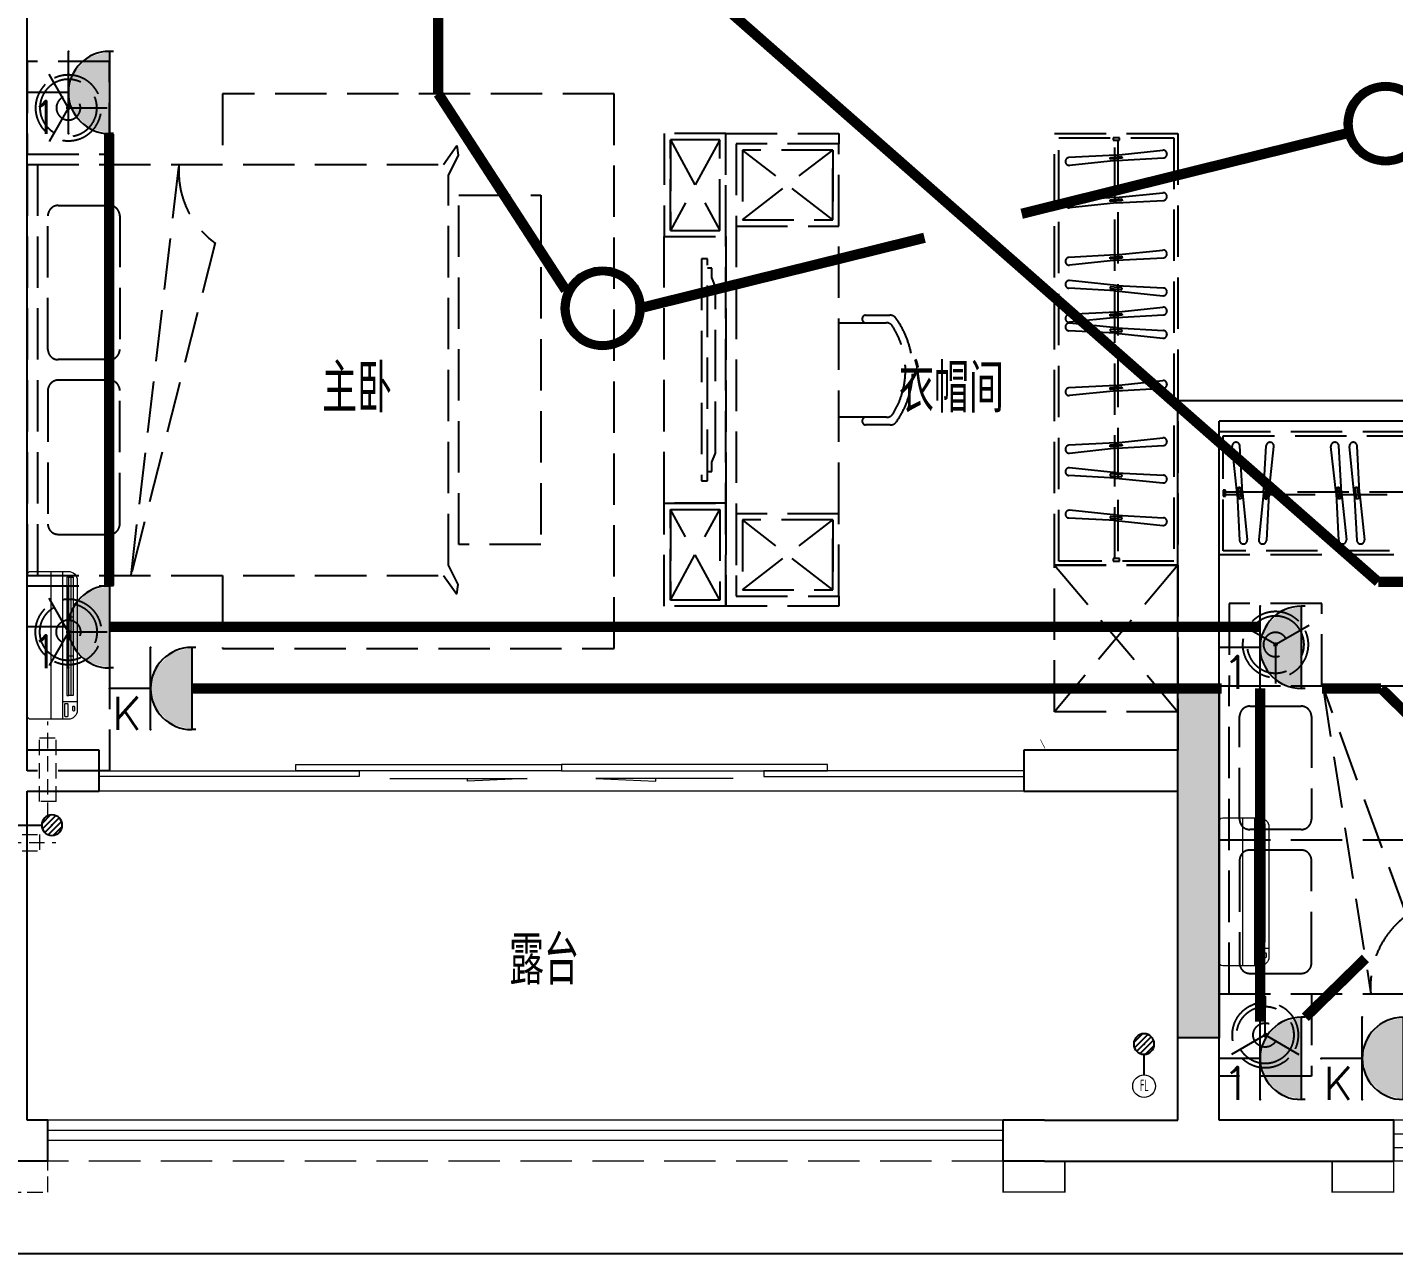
# Model space of a CAD drawing. Extents: x 3753737 to 4713801, y -857380 to 24339.
# Drawn here: x 4212713 to 4219363, y -797786 to -791819 of the extents above; entities that cross this region are included whole.
import ezdxf
from ezdxf.enums import TextEntityAlignment as Align

# ---------------------------------------------------------------- set-up
doc = ezdxf.new("R2010")
doc.units = 0
doc.header["$LTSCALE"] = 1000
doc.header["$MEASUREMENT"] = 0
for name, pattern in [('A户型$0$DASH', [0.35, 0.25, -0.1]), ('DASH', [0.35, 0.25, -0.1]), ('HIDDEN', [0.375, 0.25, -0.125])]:
    doc.linetypes.add(name, pattern=pattern)
doc.layers.get('0').update_dxf_attribs({"linetype": 'CONTINUOUS'})
for name, color, linetype in [('!!电气', 1, 'CONTINUOUS'), ('5fur', 175, 'CONTINUOUS'), ('COLU', 7, 'CONTINUOUS'), ('EQUIP-插座', 3, 'CONTINUOUS'), ('EQUIP-照明', 3, 'CONTINUOUS'), ('LVTRY', 252, 'CONTINUOUS'), ('S-砼墙填充', 251, 'CONTINUOUS'), ('VPIPE-凝结', 150, 'CONTINUOUS'), ('WALL', 252, 'CONTINUOUS'), ('WIRE-照明', 2, 'CONTINUOUS'), ('看线', 185, 'CONTINUOUS')]:
    doc.layers.add(name, color=color, linetype=linetype)
for name, color, linetype, lineweight in [('PUB_TEXT', 7, 'CONTINUOUS', 20), ('VPIPE-废水', 31, 'TG_F', 18), ('WINDOW', 146, 'CONTINUOUS', 20), ('平面-栏杆', 56, 'CONTINUOUS', 15), ('平面-看线', 252, 'CONTINUOUS', 15), ('平面-空调室内机', 176, 'CONTINUOUS', 9), ('平面-空调预留孔', 252, 'CONTINUOUS', 15)]:
    doc.layers.add(name, color=color, linetype=linetype, lineweight=lineweight)
doc.styles.add('_TEL_DIM', font='SIMPLEX', dxfattribs={"width": 0.8, "height": 3.5, "bigfont": 'HZTXT'})
doc.styles.get("Standard").update_dxf_attribs({"font": 'gbenor.shx', "bigfont": 'gbcbig.shx'})
doc.styles.add('TG_LINETYPE', font='SIMPLEX', dxfattribs={"width": 0.8, "height": 3, "bigfont": 'HZTXT'})
doc.linetypes.add('TG_F', pattern='A,2,-0.3,["F",TG_LINETYPE,S=0.1,R=0,X=-0.23,Y=-0.15],0', length=2.3)

# ---------------------------------------------------------------- blocks, each defined once
blk = doc.blocks.new('$lvtry$00000171')
for p, q in [((-74.24621202462731, 10.60660171788186), (-10.60660171788186, 74.24621202462731)), ((-69.81875867368217, -27.39235180270043), (27.39235180242758, 69.81875867368217)), ((-53.03300858900184, -53.03300858886359), (53.03300858900184, 53.03300858886359)), ((-27.39235180242758, -69.81875867368217), (69.81875867368217, 27.39235180270043)), ((10.60660171788186, -74.24621202462731), (74.24621202462731, -10.60660171788186))]:
    blk.add_line(p, q)
blk.add_circle((0, 0), 75)
blk.add_point((0, 0))
blk = doc.blocks.new('A$C001338C2')
at = {"color": 8}
for p, q in [((844.9999883423079, 303.6000072514144), (54.99998834231155, 303.6000543390692)), ((109.0525457565491, 214.7673082745569), (109.0525510513944, 303.6000511174025)), ((-1.49359439092e-05, 248.6000576173246), (-2.84423585981e-05, 22.0000576172315)), ((899.9999715576414, 22.00000397306576), (899.9999850640525, 248.6000039731589)), ((21.99997024633922, 5.63059293199e-05), (877.9999702463392, 5.2843679441e-06))]:
    blk.add_line(p, q, dxfattribs=at)
at = {"color": 8, "lineweight": 5}
for p, q in [((864.5756734352908, 278.6904651548975), (144.4768629888749, 278.6905080761171)), ((144.4768629888749, 278.6905080761171), (144.4768622188567, 265.7722729386405)), ((387.0097734353949, 278.6904936200444), (144.4768629888749, 278.6905080761171)), ((144.4768629888749, 278.6905080761171), (144.4768614488676, 252.8539829386973)), ((144.4768622188567, 265.7722729386405), (864.5756726653053, 265.772230017421)), ((144.4768606789075, 239.9356929386377), (144.4768614488676, 252.8539829386973)), ((144.4768614488676, 252.8539829386973), (864.5756718953162, 252.8539400174777)), ((387.0097711254275, 239.935678482565), (387.0097734353949, 278.6904936200444)), ((864.5756734352908, 278.6904651548975), (622.0427234354138, 278.6904796109884)), ((622.0427234354138, 278.6904796109884), (622.04272112545, 239.935664473509)), ((864.5756718953162, 252.8539400174777), (864.5756734352908, 278.6904651548975)), ((864.5756726653053, 265.772230017421), (864.5756711253525, 239.9356500174181)), ((899.9999830474662, 214.7672611304297), (-1.69525337697e-05, 214.7673147745954)), ((864.5756711253525, 239.9356500174181), (144.4768606789075, 239.9356929386377)), ((622.04272112545, 239.935664473509), (387.0097711254275, 239.935678482565)), ((899.9999787804518, 143.1781611304468), (-2.12195482163e-05, 143.1782147746126))]:
    blk.add_line(p, q, dxfattribs=at)
at = {"color": 8}
for points in [[(73.08482630450817, 275.0144977724194), (56.77886350143308, 275.0144987443309, -0.414213562373095), (51.27886382925863, 280.5144990721565), (51.27886400034913, 283.3844664433818, -0.414213562373095), (56.77886432817468, 288.8844661155563), (73.08482713124977, 288.8844651436448, -0.4142135623732024), (78.58482680342422, 283.3844648158192), (78.58482663233372, 280.5144974445939, -0.414213562373095)], [(89.24090579471158, 226.3562818807586), (22.19125331861505, 226.3562858772129, -0.414213562372504), (16.6912536464406, 231.8562862050385), (16.69125431894281, 243.1390318179401, -0.414213562373095), (22.19125464676836, 248.6390314901146), (89.24090712286488, 248.6390274936603, -0.414213562373095), (94.74090679503934, 243.1390271658347), (94.74090612253713, 231.8562815529331, -0.414213562373095)]]:
    blk.add_lwpolyline(points, format="xyb", close=True, dxfattribs=at)
for centre, radius, start, end in [((54.99998506405609, 248.6000543390692), 55.0000000000001, 89.99999658490542, 179.9999965849054), ((844.9999850640525, 248.6000072514144), 55.0000000000001, 359.9999965849054, 89.99999658490542), ((21.9999715576414, 22.00005630592932), 22.00000000000004, 179.9999965849054, 269.9999965849054), ((877.9999715576414, 22.00000528436794), 22.00000000000004, 269.9999965849054, 359.9999965849054)]:
    blk.add_arc(centre, radius, start, end, dxfattribs=at)
blk = doc.blocks.new('dongkong')
at = {"layer": '平面-空调预留孔', "color": 8, "linetype": 'HIDDEN', "ltscale": 0.3}
for p, q in [((-603796.0415180789, 210899.900060961), (-603796.0415180789, 210431.4859232727)), ((-603836.0415180789, 210820.9630630909), (-603836.0415180789, 210510.8096162414)), ((-603836.0415180789, 210820.9630630909), (-603756.0415180789, 210820.9630630909)), ((-603756.0415180789, 210820.9630630909), (-603756.0415180789, 210510.8096162414))]:
    blk.add_line(p, q, dxfattribs=at)
blk.add_lwpolyline([(-603756.0415180789, 210510.8096162414), (-603836.0415180789, 210510.8096162414)], dxfattribs=at)
blk = doc.blocks.new('dfgdfgsf')
at = {"layer": '5fur', "color": 252, "linetype": 'A户型$0$DASH'}
for p, q in [((2079791.574986166, -1251962.197855677), (2079391.574986166, -1251962.197855677)), ((2079391.574986166, -1251962.197855677), (2079391.574986166, -1252412.198233496)), ((2079791.574986166, -1252412.198233496), (2079791.574986166, -1251962.197855677)), ((2079596.914297045, -1252196.446191215), (2079497.06584026, -1252023.503591006)), ((2079522.163945114, -1252066.974783786), (2079497.06584026, -1252023.503591005)), ((2079596.914297045, -1252177.950275777), (2079497.06584026, -1252350.892875987)), ((2079580.896364409, -1252187.198233496), (2079780.59327798, -1252187.198233496)), ((2079730.397068272, -1252187.198233496), (2079780.59327798, -1252187.198233496)), ((2079522.163945113, -1252307.421683206), (2079497.06584026, -1252350.892875986)), ((2082791.57267557, -1252312.190617714), (2083341.57267557, -1252312.190617714)), ((2082791.57267557, -1254612.205849276), (2082791.57267557, -1252312.190617714)), ((2083341.57267557, -1252312.190617714), (2083341.57267557, -1252362.190617714)), ((2081416.409893243, -1252462.198233495), (2081481.916831707, -1252370.539244226)), ((2081416.409893243, -1252462.198233495), (2081481.916831707, -1252370.539244226)), ((2081481.916831707, -1252370.539244226), (2081489.156058949, -1252417.568189937)), ((2081481.916831707, -1252370.539244226), (2081489.156058949, -1252417.568189937)), ((2083341.57267557, -1252362.190617714), (2082841.57267557, -1252362.190617714)), ((2082841.57267557, -1252362.190617714), (2082841.57267557, -1254562.205849276)), ((2084706.563396991, -1252332.190617714), (2084676.563396991, -1252332.190617714)), ((2084676.563396991, -1252332.190617714), (2084676.563396991, -1252344.190617714)), ((2084676.563396991, -1252344.190617714), (2084706.563396991, -1252344.190617714)), ((2084690.023889797, -1252416.895051592), (2084918.057481751, -1252393.081093844)), ((2084699.063396991, -1252344.190617714), (2084699.06339699, -1254380.205847252)), ((2084706.563396991, -1252344.190617714), (2084706.563396991, -1252332.190617714)), ((2079391.574986166, -1252412.198233496), (2079791.574986166, -1252412.198233496)), ((2081489.156058949, -1252417.568189937), (2081441.574986167, -1252512.677710922)), ((2081489.156058949, -1252417.568189937), (2081441.574986167, -1252512.677710922)), ((2084690.023889797, -1252416.895051592), (2084461.077751995, -1252429.146158847)), ((2084692.077145038, -1252442.911808392), (2084464.043553083, -1252466.725766141)), ((2084692.077145038, -1252442.911808392), (2084921.023282839, -1252430.660701137)), ((2079391.574986167, -1252462.198233495), (2081416.409893243, -1252462.198233495)), ((2079391.574986167, -1252462.198233494), (2079391.574986167, -1254462.198233495)), ((2079391.574986167, -1252462.198233495), (2081416.409893243, -1252462.198233495)), ((2079441.574986167, -1252462.198233494), (2079441.574986167, -1254462.198233495)), ((2079896.268506756, -1254462.198233495), (2080130.248399078, -1252462.198233495)), ((2081441.574986167, -1254411.718756068), (2081441.574986167, -1252512.677710922)), ((2081441.574986167, -1254411.718756068), (2081441.574986167, -1252512.677710922)), ((2084690.023889797, -1252623.725833804), (2084461.077751995, -1252635.97694106)), ((2084692.077145038, -1252649.742590605), (2084464.043553083, -1252673.556548353)), ((2084690.023889797, -1252623.725833804), (2084918.057481751, -1252599.911876056)), ((2084692.077145038, -1252649.742590605), (2084921.023282839, -1252637.491483349)), ((2083341.57267557, -1254162.205849277), (2083341.57267557, -1252762.190617714)), ((2080305.009175737, -1252844.22595617), (2079896.268506756, -1254462.198233495)), ((2084690.023889797, -1252902.511005263), (2084461.077751995, -1252914.762112519)), ((2084690.023889797, -1252902.511005263), (2084918.057481751, -1252878.697047515)), ((2084692.077145038, -1252928.527762064), (2084921.023282839, -1252916.276654808)), ((2084691.970106725, -1252928.527452378), (2084463.93651477, -1252952.341410126)), ((2084692.077145038, -1253051.219755511), (2084464.043553083, -1253027.405797763)), ((2084692.077145038, -1253051.219755511), (2084921.023282839, -1253063.470862767)), ((2084690.023889797, -1253077.236512312), (2084461.077751995, -1253064.985405056)), ((2084690.023889797, -1253077.236512312), (2084918.057481751, -1253101.05047006)), ((2084690.023889797, -1253180.597609378), (2084461.077751995, -1253192.848716634)), ((2084690.023889797, -1253180.597609378), (2084918.057481751, -1253156.78365163)), ((2083341.57267557, -1253232.668798745), (2083571.757388253, -1253232.668798745)), ((2083455.133996689, -1253212.428798745), (2083455.133996689, -1253216.108798745)), ((2083471.693996689, -1253195.868798745), (2083589.765732341, -1253195.868798745)), ((2084692.077145038, -1253206.614366179), (2084464.043553083, -1253230.428323927)), ((2084692.077145038, -1253258.050537724), (2084464.043553083, -1253234.236579976)), ((2084692.077145038, -1253206.614366179), (2084921.023282839, -1253194.363258923)), ((2084692.077145038, -1253258.050537724), (2084921.023282839, -1253270.301644979)), ((2084690.023889797, -1253284.067294524), (2084461.077751995, -1253271.816187269)), ((2084690.023889797, -1253284.067294524), (2084918.057481751, -1253307.881252272)), ((2084690.023889797, -1253537.44362119), (2084917.583450399, -1253513.679167388)), ((2084690.023889797, -1253537.44362119), (2084461.077751995, -1253549.694728446)), ((2084692.077145038, -1253563.460377991), (2084464.043553083, -1253587.274335739)), ((2084692.077145038, -1253563.460377991), (2084921.023282839, -1253551.209270735)), ((2083573.720473101, -1253692.668798745), (2083341.57267557, -1253692.668798745)), ((2083455.133996689, -1253709.228798745), (2083455.133996689, -1253712.908798745)), ((2083591.613763072, -1253729.978880583), (2083471.693996689, -1253729.978880583)), ((2084690.023889797, -1253816.228792649), (2084461.077751995, -1253828.479899905)), ((2084691.970428869, -1253842.251259925), (2084464.043553083, -1253868.059507198)), ((2084690.023889797, -1253816.228792649), (2084918.057481751, -1253792.414834901)), ((2084692.077145038, -1253842.24554945), (2084921.023282839, -1253829.994442194)), ((2085279.320059724, -1254062.702910487), (2085255.506101976, -1253834.669318532)), ((2085305.336816525, -1254060.649655245), (2085293.085709269, -1253831.703517444)), ((2085408.697913592, -1254060.649655245), (2085420.949020847, -1253831.703517444)), ((2085434.714670392, -1254062.702910487), (2085458.52862814, -1253834.669318532)), ((2085761.529177789, -1254062.596194317), (2085735.720930516, -1253834.669318532)), ((2085787.551645065, -1254060.649655245), (2085775.300537809, -1253831.703517444)), ((2085850.034887904, -1254062.702910487), (2085826.220930156, -1253834.669318532)), ((2085876.051644705, -1254060.649655245), (2085863.800537449, -1253831.703517444)), ((2084690.023889797, -1253988.251741911), (2084461.077751995, -1253976.000634655)), ((2084692.077145038, -1253962.23498511), (2084464.043553083, -1253938.421027362)), ((2084690.023889797, -1253988.251741911), (2084918.057481751, -1254012.065699659)), ((2084692.077145038, -1253962.23498511), (2084921.023282839, -1253974.486092366)), ((2085223.574590463, -1254047.189162439), (2085211.574590463, -1254047.189162439)), ((2085211.574590463, -1254047.189162439), (2085211.574590463, -1254077.189162439)), ((2085223.574590463, -1254077.189162439), (2085223.574590463, -1254047.189162439)), ((2085211.574590463, -1254077.189162439), (2085223.574590463, -1254077.189162439)), ((2087059.574593433, -1254069.689162439), (2085223.574590463, -1254069.689162439)), ((2085279.320059724, -1254062.702910487), (2085291.57116698, -1254291.649048288)), ((2085305.336327052, -1254060.640508084), (2085329.144762263, -1254288.683721677)), ((2085408.697913592, -1254060.649655245), (2085384.883955844, -1254288.6832472)), ((2085434.714670392, -1254062.702910487), (2085422.463563137, -1254291.649048288)), ((2085761.534888264, -1254062.702910487), (2085773.78599552, -1254291.649048288)), ((2085787.551645065, -1254060.649655245), (2085811.365602813, -1254288.6832472)), ((2085850.034887904, -1254062.702910487), (2085862.28599516, -1254291.649048288)), ((2085876.051644705, -1254060.649655245), (2085899.865602453, -1254288.6832472)), ((2084690.023889797, -1254195.082524123), (2084461.077751995, -1254182.831416868)), ((2084692.077145038, -1254169.065767323), (2084464.043553083, -1254145.251809575)), ((2084692.077145038, -1254169.065767323), (2084921.023282839, -1254181.316874578)), ((2084690.023889797, -1254195.082524123), (2084918.057481751, -1254218.896481871)), ((2084706.56339699, -1254380.205847252), (2084676.56339699, -1254380.205847252)), ((2084676.56339699, -1254380.205847252), (2084676.56339699, -1254392.205847252)), ((2084706.56339699, -1254392.205847252), (2084706.56339699, -1254380.205847252)), ((2081489.156058949, -1254506.828277053), (2081441.574986167, -1254411.718756068)), ((2081489.156058949, -1254506.828277053), (2081441.574986167, -1254411.718756068)), ((2084391.563396981, -1254412.205847252), (2084991.564100249, -1255125.051658737)), ((2084391.565238085, -1255125.051658737), (2084391.563396981, -1254412.205847252)), ((2084991.563396992, -1254412.205847252), (2084391.565238085, -1255125.051658737)), ((2084391.565238083, -1254412.205847252), (2084991.564100248, -1254412.205847252)), ((2084676.56339699, -1254392.205847252), (2084706.56339699, -1254392.205847252)), ((2084991.563396992, -1254412.205847252), (2084991.564100249, -1255125.051658737)), ((2079391.574986167, -1254462.198233495), (2081416.409893243, -1254462.198233495)), ((2079391.574986166, -1254512.198233494), (2079791.574986166, -1254512.198233494)), ((2079391.574986166, -1255412.198989133), (2079391.574986166, -1254512.198233494)), ((2079791.574986166, -1254512.198233494), (2079791.574986166, -1255412.198989133)), ((2081416.409893243, -1254462.198233495), (2081481.916831707, -1254553.857222764)), ((2081416.409893243, -1254462.198233495), (2081481.916831707, -1254553.857222764)), ((2081481.916831707, -1254553.857222764), (2081489.156058949, -1254506.828277053)), ((2081481.916831707, -1254553.857222764), (2081489.156058949, -1254506.828277053)), ((2079596.914297045, -1254746.446191213), (2079497.06584026, -1254573.503591003)), ((2079522.163945113, -1254616.974783784), (2079497.06584026, -1254573.503591004)), ((2082841.57267557, -1254562.205849276), (2083341.57267557, -1254562.205849276)), ((2083341.57267557, -1254562.205849276), (2083341.57267557, -1254612.205849276)), ((2083341.57267557, -1254612.205849276), (2082791.57267557, -1254612.205849276)), ((2085241.466386358, -1254598.492976889), (2085241.466386358, -1254998.492976889)), ((2085691.466386358, -1254598.492976889), (2085241.466386358, -1254598.492976889)), ((2085691.466386358, -1254998.492976889), (2085691.466386358, -1254598.492976889)), ((2085475.714344077, -1254803.832287767), (2085302.771743867, -1254703.983830982)), ((2085457.218428639, -1254803.832287767), (2085630.161028848, -1254703.983830982)), ((2079596.914297045, -1254727.950275775), (2079497.06584026, -1254900.892875984)), ((2079580.896364409, -1254737.198233494), (2079780.59327798, -1254737.198233494)), ((2079730.397068272, -1254737.198233494), (2079780.59327798, -1254737.198233494)), ((2085466.466386358, -1254787.814355132), (2085466.466386358, -1254987.511268702)), ((2079522.163945114, -1254857.421683204), (2079497.06584026, -1254900.892875985)), ((2085191.564099533, -1254998.492976889), (2087216.39900661, -1254998.492976889)), ((2085191.564099533, -1256498.49297689), (2085191.564099533, -1254998.492976889)), ((2085241.466386358, -1254998.492976889), (2085691.466386358, -1254998.492976889)), ((2085241.564099533, -1256498.49297689), (2085241.564099533, -1254998.492976889)), ((2086104.998289104, -1256116.465254213), (2085696.257620123, -1254998.492976889)), ((2085696.257620123, -1254998.492976889), (2085930.237512444, -1256498.492976889)), ((2084991.564100249, -1255125.051658737), (2084391.565238085, -1255125.051658737)), ((2079791.574986166, -1255412.198989133), (2079391.574986166, -1255412.198989133)), ((2085191.564099533, -1255748.49297689), (2088191.564294286, -1255748.49297689)), ((2085191.564099533, -1256898.49297689), (2085191.564099533, -1256498.49297689)), ((2085191.564099533, -1256498.49297689), (2085641.564099533, -1256498.49297689)), ((2085191.564099533, -1256498.492976889), (2087216.39900661, -1256498.492976888)), ((2085191.564099533, -1256498.492976889), (2087216.39900661, -1256498.492976888)), ((2085416.564099533, -1256709.171598647), (2085416.564099533, -1256509.474685076)), ((2085641.564099533, -1256498.49297689), (2085641.564099533, -1256898.49297689)), ((2085425.812057252, -1256693.153666011), (2085252.869457043, -1256793.002122797)), ((2085407.316141815, -1256693.153666011), (2085580.258742023, -1256793.002122796)), ((2085641.564099533, -1256898.49297689), (2085191.564099533, -1256898.49297689))]:
    blk.add_line(p, q, dxfattribs=at)
at = {"layer": '5fur', "color": 252, "linetype": 'A户型$0$DASH', "extrusion": (-0.677281067979516, 0.735724374311825, 0)}
for p, q in [((2082673.296959631, -1252922.198110866), (2082673.296570906, -1254002.198110866)), ((2082701.879161752, -1252922.19817148), (2082673.296959631, -1252922.198110866)), ((2082701.87877346, -1254002.198171266), (2082701.879161752, -1252922.19817148)), ((2082723.472862098, -1252967.4470765), (2082701.879096383, -1252967.447039566)), ((2082723.472797589, -1253012.69594571), (2082723.472862098, -1252967.4470765)), ((2082741.572280606, -1253057.944839785), (2082723.472797589, -1253012.69594571)), ((2082741.572280641, -1253866.451627205), (2082741.572280606, -1253057.944839785)), ((2082723.472603684, -1253956.949339139), (2082723.472668614, -1253911.700470575)), ((2082723.472668614, -1253911.700470575), (2082741.572280641, -1253866.451627205)), ((2082701.878837969, -1253956.949301839), (2082723.472603684, -1253956.949339139)), ((2082673.296570906, -1254002.198110866), (2082701.87877346, -1254002.198171266))]:
    blk.add_line(p, q, dxfattribs=at)
at = {"layer": '5fur', "color": 252, "linetype": 'A户型$0$DASH'}
for points in [[(2080342.086450996, -1254462.198233495), (2080342.086450996, -1254818.074825129), (2082247.586450996, -1254818.074825129), (2082247.586450996, -1252118.074825129), (2080342.086450996, -1252118.074825129), (2080342.086450996, -1252462.198233495)], [(2082761.57267557, -1252342.190617714), (2082521.57267557, -1252783.230337468), (2082521.57267557, -1252342.190617714), (2082761.57267557, -1252783.230337468)], [(2082871.57267557, -1252732.190617714), (2083311.57267557, -1252392.190617714), (2083311.57267557, -1252732.190617714), (2082871.57267557, -1252392.190617714)], [(2084684.063397006, -1254380.205847252), (2084684.063397006, -1252344.190617714)], [(2085223.574590463, -1254054.689162455), (2087059.574593433, -1254054.689162455)], [(2082761.57267557, -1254582.205849276), (2082521.57267557, -1254141.166129522), (2082521.57267557, -1254582.205849276), (2082761.57267557, -1254141.166129522)], [(2082871.57267557, -1254532.205849276), (2083311.57267557, -1254192.205849277), (2083311.57267557, -1254532.205849276), (2082871.57267557, -1254192.205849276)]]:
    blk.add_lwpolyline(points, dxfattribs=at)
for points in [[(2082791.57267557, -1252312.190617714), (2082491.57267557, -1252312.190617714), (2082491.57267557, -1252813.230337468), (2082791.57267557, -1252813.230337468)], [(2084991.563396999, -1254412.205847252), (2084391.563396981, -1254412.205847252), (2084391.563396981, -1252312.190617714), (2084991.563396999, -1252312.190617714)], [(2082761.57267557, -1252342.190617714), (2082521.57267557, -1252342.190617714), (2082521.57267557, -1252783.230337468), (2082761.57267557, -1252783.230337468)], [(2082841.57267557, -1252762.190617714), (2083341.57267557, -1252762.190617714), (2083341.57267557, -1252362.190617714), (2082841.57267557, -1252362.190617714)], [(2082871.57267557, -1252732.190617714), (2083311.57267557, -1252732.190617714), (2083311.57267557, -1252392.190617714), (2082871.57267557, -1252392.190617714)], [(2084971.563396999, -1254392.205847252), (2084411.563396981, -1254392.205847252), (2084411.563396981, -1252332.190617714), (2084971.563396999, -1252332.190617714)], [(2084719.987199037, -1252431.991218142), (2084662.141689634, -1252436.556414191), (2084661.457274832, -1252427.884207683), (2084719.302784235, -1252423.319011634)], [(2081491.574986167, -1254311.718756068), (2081491.574986167, -1252612.677710922), (2081891.574986167, -1252612.677710922), (2081891.574986167, -1254311.718756068)], [(2084719.987199037, -1252638.822000355), (2084662.141689634, -1252643.387196403), (2084661.457274832, -1252634.714989895), (2084719.302784235, -1252630.149793847)], [(2082791.572280623, -1252813.230337468), (2082791.572280623, -1254111.166129522), (2082491.572675564, -1254111.166129522), (2082491.572675564, -1252813.230337468)], [(2084719.987199037, -1252917.607171813), (2084662.141689634, -1252922.172367863), (2084661.457274832, -1252913.500161355), (2084719.302784235, -1252908.934965306)], [(2084719.987199037, -1253062.140345762), (2084662.141689634, -1253057.575149712), (2084661.457274832, -1253066.24735622), (2084719.302784235, -1253070.812552269)], [(2084719.987199037, -1253195.693775929), (2084662.141689634, -1253200.258971978), (2084661.457274832, -1253191.58676547), (2084719.302784235, -1253187.021569421)], [(2084719.987199037, -1253268.971127974), (2084662.141689634, -1253264.405931924), (2084661.457274832, -1253273.078138432), (2084719.302784235, -1253277.643334482)], [(2084719.987199036, -1253552.539787741), (2084662.141689634, -1253557.104983789), (2084661.457274832, -1253548.432777281), (2084719.302784234, -1253543.867581233)], [(2085191.574590463, -1254362.189162448), (2085191.574590463, -1253762.18916243), (2087091.574593433, -1253762.18916243), (2087091.574593433, -1254362.189162448)], [(2085211.574590463, -1254342.189162448), (2085211.574590463, -1253782.18916243), (2087071.574593433, -1253782.18916243), (2087071.574593433, -1254342.189162448)], [(2084719.987199036, -1253831.324959199), (2084662.141689634, -1253835.890155249), (2084661.457274832, -1253827.217948741), (2084719.302784234, -1253822.652752692)], [(2084719.987199036, -1253973.155575361), (2084662.141689634, -1253968.590379311), (2084661.457274832, -1253977.262585819), (2084719.302784234, -1253981.827781868)], [(2085290.240649974, -1254090.612964485), (2085285.675453925, -1254032.767455083), (2085294.347660433, -1254032.083040281), (2085298.912856482, -1254089.928549683)], [(2085423.794080142, -1254090.612964485), (2085428.359276191, -1254032.767455083), (2085419.687069683, -1254032.083040281), (2085415.121873634, -1254089.928549683)], [(2085772.455478515, -1254090.612964485), (2085767.890282466, -1254032.767455083), (2085776.562488974, -1254032.083040281), (2085781.127685022, -1254089.928549683)], [(2085860.955478155, -1254090.612964485), (2085856.390282105, -1254032.767455083), (2085865.062488613, -1254032.083040281), (2085869.627684662, -1254089.928549683)], [(2082791.57267557, -1254612.205849276), (2082491.57267557, -1254612.205849276), (2082491.57267557, -1254111.166129522), (2082791.57267557, -1254111.166129522)], [(2082761.57267557, -1254582.205849276), (2082521.57267557, -1254582.205849276), (2082521.57267557, -1254141.166129522), (2082761.57267557, -1254141.166129522)], [(2082841.57267557, -1254562.205849276), (2083341.57267557, -1254562.205849276), (2083341.57267557, -1254162.205849277), (2082841.57267557, -1254162.205849276)], [(2084719.987199036, -1254179.986357573), (2084662.141689634, -1254175.421161524), (2084661.457274832, -1254184.093368032), (2084719.302784234, -1254188.658564081)], [(2082871.57267557, -1254532.205849276), (2083311.57267557, -1254532.205849276), (2083311.57267557, -1254192.205849277), (2082871.57267557, -1254192.205849276)]]:
    blk.add_lwpolyline(points, close=True, dxfattribs=at)
for points in [[(2079541.574986167, -1252662.198233496), (2079791.574986167, -1252662.198233496, -0.4142135623731003), (2079841.574986167, -1252712.198233496), (2079841.574986167, -1253362.198233495, -0.4142135623730904), (2079791.574986167, -1253412.198233495), (2079541.574986167, -1253412.198233495, -0.4142135623730999), (2079491.574986167, -1253362.198233495), (2079491.574986167, -1252712.198233496, -0.4142135623730897)], [(2079541.574986167, -1254262.198233494), (2079791.574986167, -1254262.198233494, 0.4142135623731003), (2079841.574986167, -1254212.198233494), (2079841.574986167, -1253562.198233495, 0.4142135623730904), (2079791.574986167, -1253512.198233495), (2079541.574986167, -1253512.198233495, 0.4142135623730999), (2079491.574986167, -1253562.198233495), (2079491.574986167, -1254212.198233494, 0.4142135623730897)], [(2085341.564099533, -1255098.49297689), (2085591.564099533, -1255098.49297689, -0.4142135623731003), (2085641.564099533, -1255148.49297689), (2085641.564099533, -1255648.492976889, -0.4142135623730904), (2085591.564099533, -1255698.492976889), (2085341.564099533, -1255698.492976889, -0.4142135623730999), (2085291.564099533, -1255648.492976889), (2085291.564099533, -1255148.49297689, -0.4142135623730897)], [(2085341.564099533, -1256398.492976889), (2085591.564099533, -1256398.492976889, 0.4142135623731003), (2085641.564099533, -1256348.492976889), (2085641.564099533, -1255848.492976889, 0.4142135623730904), (2085591.564099533, -1255798.492976889), (2085341.564099533, -1255798.492976889, 0.4142135623730999), (2085291.564099533, -1255848.492976889), (2085291.564099533, -1256348.492976889, 0.4142135623730897)]]:
    blk.add_lwpolyline(points, format="xyb", close=True, dxfattribs=at)
for points, const_width in [([(2085346.242936648, -1254729.081935836), (2085302.771743868, -1254703.983830982)], 8.88888888888889), ([(2085586.689836067, -1254729.081935836), (2085630.161028848, -1254703.983830982)], 8.888888888888888), ([(2085466.466386358, -1254937.315058994), (2085466.466386358, -1254987.511268702)], 8.88888888888889), ([(2085416.564099533, -1256559.670894784), (2085416.564099533, -1256509.474685076)], 8.88888888888889), ([(2085296.340649824, -1256767.904017943), (2085252.869457043, -1256793.002122797)], 8.88888888888889), ([(2085536.787549243, -1256767.904017942), (2085580.258742024, -1256793.002122796)], 8.888888888888888)]:
    blk.add_lwpolyline(points, dxfattribs=dict(at, const_width=const_width))
for centre, radius, start, end in [((2084919.540382296, -1252411.87089749), 18.84219772992773, 274.5124580593472, 94.51245805934718), ((2084462.560652539, -1252447.935962493), 18.84219772992773, 94.51245805934718, 274.5124580593472), ((2080556.619500525, -1252498.138845463), 427.8832127323753, 175.1816886111454, 233.9823072289474), ((2084462.560652539, -1252654.766744706), 18.84219772992773, 94.51245805934718, 274.5124580593472), ((2084919.540382296, -1252618.701679702), 18.84219772992773, 274.5124580593472, 94.51245805934718), ((2084462.453614226, -1252933.55160648), 18.84219772992773, 94.51245805934718, 274.5124580593472), ((2084919.540382296, -1252897.486851162), 18.84219772992773, 274.5124580593472, 94.51245805934718), ((2084462.560652539, -1253046.195601409), 18.84219772992773, 85.48754194065283, 265.4875419406528), ((2084919.540382296, -1253082.260666413), 18.84219772992773, 265.4875419406528, 85.48754194065283), ((2084462.560652539, -1253211.63852028), 18.84219772992773, 94.51245805934718, 274.5124580593472), ((2084919.540382296, -1253175.573455277), 18.84219772992773, 274.5124580593472, 94.51245805934718), ((2083471.693996689, -1253212.428798745), 16.56, 90, 180), ((2083471.693996689, -1253216.108798745), 16.56, 180, 270), ((2083571.757388253, -1253269.468798745), 36.8, 32.52336364231755, 90), ((2083589.765732341, -1253232.668798745), 36.8, 35.59956077985562, 90), ((2083266.325493629, -1253464.225516073), 399.0413852635766, 328.0588077334354, 32.52336364231755), ((2083266.325493629, -1253464.225516073), 434.5839883125198, 324.8602936227343, 35.59956077985562), ((2084462.560652539, -1253253.026383623), 18.84219772992773, 85.48754194065283, 265.4875419406528), ((2084919.540382296, -1253289.091448626), 18.84219772992773, 265.4875419406528, 85.48754194065283), ((2084919.540382296, -1253532.419467088), 18.84219772992773, 274.5124580593472, 94.51245805934718), ((2084462.560652539, -1253568.484532092), 18.84219772992773, 94.51245805934718, 274.5124580593472), ((2083471.693996689, -1253709.228798745), 16.56, 90, 180), ((2083472.597857911, -1253712.534407168), 17.46787387877194, 181.228123127384, 267.0339509360311), ((2083573.720473101, -1253655.868798745), 36.8, 270, 328.0588077334354), ((2083591.613763072, -1253693.178880583), 36.8, 270, 324.8602936227343), ((2084463.47545859, -1253848.19813157), 19.86347544868245, 96.93304115633904, 271.6375109857768), ((2084919.540382296, -1253811.204638548), 18.84219772992773, 274.5124580593472, 94.51245805934718), ((2085274.295905622, -1253833.186417988), 18.84219772992773, 4.512458059346774, 184.5124580593468), ((2085439.738824493, -1253833.186417988), 18.84219772992773, 355.4875419406524, 175.4875419406532), ((2085755.582306145, -1253834.101224039), 19.86347544868245, 6.933041156339381, 181.637510985777), ((2085845.010733803, -1253833.186417988), 18.84219772992773, 4.512458059346774, 184.5124580593468), ((2084462.560652539, -1253957.210831008), 18.84219772992773, 85.48754194065283, 265.4875419406528), ((2084919.540382296, -1253993.275896012), 18.84219772992773, 265.4875419406528, 85.48754194065283), ((2084462.560652539, -1254164.041613222), 18.84219772992773, 85.48754194065283, 265.4875419406528), ((2084919.540382296, -1254200.106678225), 18.84219772992773, 265.4875419406528, 85.48754194065283), ((2085310.360970626, -1254290.166147745), 18.84219772992773, 184.5124580593468, 4.512458059346774), ((2085403.67375949, -1254290.166147745), 18.84219772992773, 175.4875419406532, 355.4875419406524), ((2085792.575799167, -1254290.166147745), 18.84219772992773, 184.5124580593468, 4.512458059346774), ((2085881.075798807, -1254290.166147745), 18.84219772992773, 184.5124580593468, 4.512458059346774), ((2086356.608613892, -1256462.552364921), 427.8832127323753, 126.0176927710526, 184.8183113888535)]:
    blk.add_arc(centre, radius, start, end, dxfattribs=at)
at = {"layer": '5fur', "color": 252, "linetype": 'A户型$0$DASH', "extrusion": (0, 0, -1)}
for centre, major_axis, ratio, start_param, end_param in [((2079591.574986166, -1252187.198233496), (-113.2638872716998, 113.2638872716998), 0.9999999999997511, 4.712388980384682, 10.99557428756427), ((2079591.574986166, -1252187.198233496), (-98.16203563551878, 98.16203563551878), 0.999999999998388, 4.712388980384681, 10.99557428756427), ((2079591.574986166, -1252187.198233496), (-41.53009199966709, 41.5300919996671), 0.9999999999975253, 4.71238898038469, 10.99557428756428), ((2085466.466386358, -1254798.492976889), (113.2638872716998, 113.2638872716998), 0.9999999999997511, 4.712388980384682, 10.99557428756427), ((2085466.466386358, -1254798.492976889), (98.16203563551878, 98.16203563551878), 0.999999999998388, 4.712388980384681, 10.99557428756427), ((2085466.466386358, -1254798.492976889), (41.53009199966709, 41.53009199966709), 0.9999999999975253, 4.71238898038469, 10.99557428756428)]:
    blk.add_ellipse(centre, major_axis=major_axis, ratio=ratio, start_param=start_param, end_param=end_param, dxfattribs=at)
at = {"layer": '5fur', "color": 252, "linetype": 'A户型$0$DASH'}
for centre, major_axis, ratio, start_param, end_param in [((2079591.574986166, -1254737.198233494), (-113.2638872716998, -113.2638872716998), 0.9999999999997511, 4.712388980384682, 10.99557428756427), ((2079591.574986166, -1254737.198233494), (-98.16203563551878, -98.16203563551878), 0.999999999998388, 4.712388980384681, 10.99557428756427), ((2079591.574986166, -1254737.198233494), (-41.53009199966709, -41.5300919996671), 0.9999999999975253, 4.71238898038469, 10.99557428756428), ((2085416.564099533, -1256698.49297689), (113.2638872716998, -113.2638872716998), 0.9999999999997511, 4.712388980384682, 10.99557428756427), ((2085416.564099533, -1256698.49297689), (98.16203563551876, -98.16203563551879), 0.999999999998388, 4.712388980384681, 10.99557428756427), ((2085416.564099533, -1256698.49297689), (41.53009199966708, -41.53009199966709), 0.9999999999975253, 4.71238898038469, 10.99557428756428)]:
    blk.add_ellipse(centre, major_axis=major_axis, ratio=ratio, start_param=start_param, end_param=end_param, dxfattribs=at)
blk = doc.blocks.new('GDGDGRD')
at = {"layer": 'S-砼墙填充'}
h = blk.add_hatch(color=252, dxfattribs=at)
h.dxf.hatch_style = 1
h.paths.add_polyline_path([(429816.568211176, 288315.3630931432), (429816.5682116579, 288565.3638601754), (429816.5682116579, 288765.3638601754), (429816.5682118596, 288515.3630931432), (429816.5682114563, 288815.3646272075), (430016.5682111122, 288815.3646272075), (430016.5682108584, 287115.363093024), (429816.5682111839, 287115.363093024)])
at = {"layer": 'COLU', "color": 252}
blk.add_lwpolyline([(429816.568211176, 288315.3630931432), (429816.5682116579, 288565.3638601754), (429816.5682116579, 288765.3638601754), (429816.5682118596, 288515.3630931432), (429816.5682114563, 288815.3646272075), (430016.5682111122, 288815.3646272075), (430016.5682108584, 287115.363093024), (429816.5682111839, 287115.363093024), (429816.568211176, 288315.3630931432)], close=True, dxfattribs=at)
blk = doc.blocks.new('$DorLib2D$00000138')
at = {"color": 0, "linetype": 'Continuous'}
for p, q in [((-0.2875000000003638, -2.13e-14), (-0.2875000000003638, 0.1537753792110692)), ((-0.2875000000003638, 0.1537753792110692), (0, 0.1537753792110692)), ((0, 0.1537753792110976), (0, 7.1e-15)), ((0.2875000000003638, 0.1537753792110692), (0, 0.1537753792110692)), ((0.2875000000003638, -2.13e-14), (0.2875000000003638, 0.1537753792110692)), ((-0.5, -0.139864741756405), (-0.5, -2.13e-14)), ((-0.5, -2.13e-14), (-0.21875, -2.13e-14)), ((0, -2.13e-14), (-0.2875000000003638, -2.13e-14)), ((-0.21875, -2.13e-14), (-0.21875, -0.139864741756405)), ((0, -2.13e-14), (0.2875000000003638, -2.13e-14)), ((0.21875, -2.13e-14), (0.21875, -0.139864741756405)), ((0.5, -2.13e-14), (0.21875, -2.13e-14)), ((0.5, -2.13e-14), (0.5, -0.194552241756405)), ((0.5, -0.139864741756405), (0.5, -2.13e-14)), ((-0.21875, -0.139864741756405), (-0.5, -0.139864741756405)), ((0.21875, -0.139864741756405), (0.5, -0.139864741756405)), ((-0.1856715078083653, -0.1859990653694013), (-0.0370241864184209, -0.1859990653694013)), ((-0.0370241864184209, -0.1859990653694013), (-0.101855674160106, -0.2582593850092678)), ((-0.101855674160106, -0.2582593850092678), (-0.101855674160106, -0.1859990653694013)), ((0.1856715078083653, -0.1859990653694013), (0.0370241864184209, -0.1859990653694013)), ((0.0370241864184209, -0.1859990653694013), (0.101855674160106, -0.2582593850092678)), ((0.101855674160106, -0.2582593850092678), (0.101855674160106, -0.1859990653694013))]:
    blk.add_line(p, q, dxfattribs=at)
blk = doc.blocks.new('$WINLIB2D$00000001')
at = {"color": 0}
for points in [[(-0.4999999999999964, 0.5000000000000142), (-0.4999999999999964, -0.4999999999999858)], [(-0.4999999999999964, 0.5000000000000142), (0.5000000000000036, 0.5000000000000142)], [(0.5000000000000036, -0.4999999999999858), (0.5000000000000036, 0.5000000000000142)], [(0.5000000000000036, 0.1666666666666714), (-0.4999999999999964, 0.1666666666666714)], [(0.5000000000000036, -0.1666666666666572), (-0.4999999999999964, -0.1666666666666572)], [(-0.4999999999999964, -0.4999999999999858), (0.5000000000000036, -0.4999999999999858)]]:
    blk.add_lwpolyline(points, dxfattribs=at)
blk = doc.blocks.new('A$C100F5A36')
at = {"color": 252, "const_width": 8}
for points in [[(20152.46589047834, -18982.4004392249), (20152.46589047834, -19132.4004392249), (20452.46589047834, -19132.4004392249), (20452.46589048207, -18982.39992552157)], [(21752.46589036286, -18982.40043916367), (21752.46589036286, -19132.40043916367), (22052.46589036286, -19132.40043916367), (22052.46589036658, -18982.39992546034)]]:
    blk.add_lwpolyline(points, dxfattribs=at)
at = {"layer": 'VPIPE-凝结', "color": 252, "ltscale": 0.1}
blk.add_line((15132.46829053108, -17347.39991877403), (15472.46589105669, -17347.39994902932), dxfattribs=at)
blk.add_lwpolyline([(20837.48354907846, -18562.39992477116), (20837.48354907846, -18462.39992477116)], dxfattribs=at)
at = {"layer": 'VPIPE-废水', "color": 252}
blk.add_circle((20837.48354907846, -18617.39992477116), 55, dxfattribs=at)
at = {"layer": 'WALL', "color": 252}
for p, q in [((15402.46589108423, -16982.39991757714), (15402.46589098678, -12682.3999248745)), ((21002.46589042822, -16982.39991768032), (21002.46589063683, -15282.3999098641)), ((22952.44342897292, -15282.3999099017), (21002.46589063683, -15282.3999098641)), ((21202.46589041594, -17082.39991769444), (21202.46589062455, -15382.39990986795)), ((23052.44342896063, -15382.39990990364), (21202.46589062455, -15382.39990986795)), ((15752.4658908955, -16982.39991758359), (15402.46589108423, -16982.39991757714)), ((15752.46589089181, -17182.39991758358), (15752.4658908955, -16982.39991758359)), ((21002.46589042822, -16982.39991768032), (20252.47731150508, -16982.39991766651)), ((20252.47731150508, -16982.39991766651), (20252.47731150139, -17182.3999176665)), ((21202.48617405141, -18782.39992476232), (21202.46589040882, -17082.39872452756)), ((15402.46589104353, -17182.39991757714), (15752.46589089181, -17182.39991758358)), ((15402.46589035643, -18782.39992549312), (15402.46589104353, -17182.39991757714)), ((20252.47731150139, -17182.3999176665), (21002.46708356345, -17182.39991768032)), ((21002.4861740372, -18782.3999247623), (21002.46708356345, -17182.39991768032)), ((15502.46589142643, -18782.39992643753), (15402.46589035643, -18782.39992549312)), ((15502.46588953771, -18982.39992643753), (15502.46589142643, -18782.39992643753)), ((20352.46588629507, -18782.39991656691), (20152.46588665131, -18782.39992492786)), ((20152.46589501225, -18982.39992492786), (20152.46588665131, -18782.39992492786)), ((20352.48736771755, -18782.39992476231), (21002.4861740372, -18782.3999247623)), ((22052.46589005038, -18782.39992476233), (21202.48617405141, -18782.39992476232)), ((22052.46589005038, -18982.39992476232), (22052.46589005038, -18782.39992476233)), ((15502.46588953771, -18982.39992643753), (15302.4658893696, -18982.39992454881)), ((20352.46589465602, -18982.39991656691), (20152.46589501225, -18982.39992492786)), ((20352.48736771755, -18982.39992476231), (21102.4873671988, -18982.39992476231)), ((21102.4873671988, -18982.39992476231), (22052.46589005038, -18982.39992476232))]:
    blk.add_line(p, q, dxfattribs=at)
at = {"layer": 'WINDOW', "color": 252}
blk.add_line((20252.47731150136, -17182.39991766651), (15752.46589089181, -17182.39991758359), dxfattribs=at)
at = {"layer": '平面-栏杆', "color": 252}
for points in [[(20152.46589047834, -18832.39992489642), (15502.46589048207, -18832.39992643753)], [(20152.46589047834, -18882.39992489549), (15502.46589048207, -18882.39992643753)]]:
    blk.add_lwpolyline(points, dxfattribs=at)
at = {"layer": '平面-看线', "color": 252}
blk.add_lwpolyline([(20152.46589047834, -18782.39992489712), (15502.46589048207, -18782.39992643776)], dxfattribs=at)
at = {"layer": '平面-看线', "color": 252, "linetype": 'DASH', "ltscale": 0.3}
blk.add_lwpolyline([(14352.46592088556, -18982.39991605002), (14352.46592088556, -19132.39991605002), (15502.46588356793, -19132.39992691018), (15502.46586507466, -18982.3990503177)], dxfattribs=at)
at = {"layer": '平面-看线', "color": 252, "linetype": 'DASH'}
blk.add_lwpolyline([(20152.46589047834, -18982.3999248941), (15502.46587226354, -18982.3990503177)], dxfattribs=at)
at = {"layer": '看线', "color": 252}
blk.add_lwpolyline([(14202.46591712767, -18232.39991673001), (14202.46592108952, -19432.39991605002), (34552.46690135682, -19432.39991605002), (34552.46170119429, -17932.39991721977), (36802.46589077916, -17932.39992461284)], dxfattribs=at)
at = {"color": 252}
blk.add_blockref('GDGDGRD', (-408814.112811693, -305497.7630110036), dxfattribs=at)
at = {"layer": 'LVTRY', "color": 252, "xscale": -0.6666666667107825, "yscale": 0.6666666667107825, "rotation": 90.00000000602213}
for p in [(15522.46589106042, -17347.39994902397), (20837.483549078, -18412.3999247679)]:
    blk.add_blockref('$lvtry$00000171', p, dxfattribs=at)
at = {"layer": 'WINDOW', "color": 252}
blk.add_blockref('dfgdfgsf', (-2063989.108700188, 1238329.789241821), dxfattribs=at)
at = {"layer": 'WINDOW', "color": 252, "xscale": 4500.011420609546, "yscale": -200, "zscale": 4500.011420609546, "rotation": 179.9999999989443}
blk.add_blockref('$DorLib2D$00000138', (18002.47160119843, -17082.39991762505), dxfattribs=at)
at = {"layer": 'WINDOW', "color": 252, "xscale": -1600, "yscale": -200, "zscale": -1600}
blk.add_blockref('$WINLIB2D$00000001', (22852.4658900504, -18882.39992476231), dxfattribs=at)
at = {"layer": '平面-空调室内机', "color": 252, "ltscale": 0.3}
for p, rotation in [((-588293.5756263603, 193588.4096986263), 180), ((225973.1588831679, 586363.6407292793), 89.99999999999999)]:
    blk.add_blockref('dongkong', p, dxfattribs=dict(at, rotation=rotation))
at = {"layer": '平面-空调预留孔', "color": 252, "xscale": -0.800000000046565, "yscale": 0.800000000046565, "zscale": 0.800000000046565, "rotation": 269.9999997665698}
for p in [(15402.465863063, -16832.39900685125), (21202.65723243915, -18032.39988764166)]:
    blk.add_blockref('A$C001338C2', p, dxfattribs=at)
at = {"layer": 'PUB_TEXT', "color": 252}
for s, p in [('主卧', (16836.92726114718, -15339.91728399601)), ('衣帽间', (19644.92726114718, -15339.91728399601)), ('露台', (17747.42726114718, -18123.10629074532))]:
    blk.add_text(s, height=236.3120567375886, dxfattribs=at).set_placement(p)
at = {"layer": 'PUB_TEXT', "color": 252, "width": 0.6}
blk.add_text('FL', height=56.00000000000001, dxfattribs=at).set_placement((20817.68927731411, -18641.24012648086))
blk = doc.blocks.new('$equip$00001150')
at = {"const_width": 0.1}
blk.add_lwpolyline([(-0.4500000000007276, 0, 1), (0.4500000000007276, 0, 1)], format="xyb", close=True, dxfattribs=at)
blk.add_circle((0, 0), 0.5)
at = {"flags": 9}
blk.add_attdef('A', (0, 0), '', height=2e-05, dxfattribs=at)
blk = doc.blocks.new('$equip$00001764')
for p, q in [((-0.5, 1.049999999999272), (-0.5, 1)), ((-0.5, 1), (0.5, 1)), ((0.5, 1.049999999999272), (0.5, 1)), ((0.5, 0.5), (-0.5, 0.5)), ((0, 0.5), (0, 0))]:
    blk.add_line(p, q)
blk.add_arc((0, 1), 0.500000000000025, 180, 0)
for p in [(-0.5, 0.5), (0.5, 0.5), (0, 0)]:
    blk.add_point(p)
for points in [[(0.4330127018911298, 0.75), (-0.4330127018911298, 0.75), (0.5, 1), (-0.5, 1)], [(0.25, 0.5669872981052322), (-0.25, 0.5669872981052322), (0.4330127018911298, 0.75), (-0.4330127018911298, 0.75)], [(0, 0.5), (0, 0.5), (0.25, 0.5669872981052322), (-0.25, 0.5669872981052322)]]:
    blk.add_solid(points)
at = {"color": 7, "style": '_TEL_DIM'}
blk.add_attdef('$TEXT$', text='', height=0.4, dxfattribs=at).set_placement((0.3030595533709857, 0.2110205339395179), align=Align.MIDDLE_CENTER)
at = {"color": 7, "style": '_TEL_DIM', "flags": 1}
blk.add_attdef('A', text='', height=2e-05, dxfattribs=at).set_placement((0, 0), align=Align.MIDDLE_CENTER)

msp = doc.modelspace()

# ---------------------------------------------------------------- block references
at = {"layer": '!!电气'}
msp.add_blockref('A$C100F5A36', (4197310.978776064, -778353.575115452), dxfattribs=at)

# ---------------------------------------------------------------- next in the draw order: linework, layer by layer
at = {"layer": 'WIRE-照明', "color": 2, "linetype": 'Continuous', "const_width": 50}
for points in [[(4214713.444667019, -789785.9750406179), (4214713.444667019, -792141.8606987598)], [(4219287.982143908, -794517.6585993511), (4215213.410410072, -790935.9744323632)], [(4214713.444667019, -792141.8606987598), (4215333.846312793, -793097.9409906615)], [(4213111.528072964, -794535.9841071246), (4213111.528072964, -792337.8487297175)], [(4217552.828970993, -792726.1156853375), (4219130.293965971, -792335.9907025753)], [(4215713.37323158, -793181.0339504627), (4217079.997621115, -792843.0522404008)], [(4215513.439421041, -793385.9651404689), (4215513.439421041, -793376.5038907649)], [(4224913.410238914, -794517.6585993511), (4219287.982143908, -794517.6585993511)], [(4213113.433246305, -794735.9750327051), (4218713.444666686, -794735.9750327051)], [(4213513.445062042, -795035.9750330274), (4218525.731402884, -795035.9750330274)], [(4218713.444666686, -795035.928551825), (4218713.444666686, -796657.6958061969)], [(4219014.968939725, -795035.9750330274), (4219302.487253261, -795035.9750330274)], [(4219302.487253261, -795035.9750330274), (4219426.026190997, -795157.4059865586)], [(4217653.909478598, -795306.7139439059), (4217656.538360671, -795305.3337616245)], [(4219226.02619083, -796349.6863068251), (4218933.422359672, -796635.9442657193)]]:
    msp.add_lwpolyline(points, dxfattribs=at)

# ---------------------------------------------------------------- next in the draw order: block references
at = {"layer": 'EQUIP-插座', "color": 4}
ref = msp.add_blockref('$equip$00001764', (4212713.445062042, -792135.9842746567), dxfattribs=dict(at, xscale=400, yscale=400, zscale=400, rotation=270))
ref.add_attrib('$TEXT$', '1', dxfattribs={"layer": '0', "color": 7, "height": 160, "style": '_TEL_DIM'}).set_placement((4212797.853275618, -792257.2080960053), align=Align.MIDDLE_CENTER)
ref = msp.add_blockref('$equip$00001764', (4212713.433246305, -794735.9750327051), dxfattribs=dict(at, xscale=400, yscale=400, zscale=400, rotation=270))
ref.add_attrib('$TEXT$', '1', dxfattribs={"layer": '0', "color": 7, "height": 160, "style": '_TEL_DIM'}).set_placement((4212797.841459882, -794857.1988540536), align=Align.MIDDLE_CENTER)
ref = msp.add_blockref('$equip$00001764', (4218513.444666686, -794835.928551825), dxfattribs=dict(at, xscale=400, yscale=400, zscale=400, rotation=270))
ref.add_attrib('$TEXT$', '1', dxfattribs={"layer": '0', "color": 7, "height": 160, "style": '_TEL_DIM'}).set_placement((4218597.852880262, -794957.1523731735), align=Align.MIDDLE_CENTER)
ref = msp.add_blockref('$equip$00001764', (4213113.445062042, -795035.9750330274), dxfattribs=dict(at, xscale=400, yscale=400, zscale=400, rotation=270))
ref.add_attrib('$TEXT$', 'K', dxfattribs={"layer": '0', "color": 7, "height": 160, "style": '_TEL_DIM'}).set_placement((4213197.853275618, -795157.1988543759), align=Align.MIDDLE_CENTER)
ref = msp.add_blockref('$equip$00001764', (4218513.422359673, -796835.9442657193), dxfattribs=dict(at, xscale=400, yscale=400, zscale=400, rotation=270))
ref.add_attrib('$TEXT$', '1', dxfattribs={"layer": '0', "color": 7, "height": 160, "style": '_TEL_DIM'}).set_placement((4218597.830573249, -796957.1680870678), align=Align.MIDDLE_CENTER)
at = {"layer": 'EQUIP-插座', "color": 2}
ref = msp.add_blockref('$equip$00001764', (4219010.094660757, -796835.9442657193), dxfattribs=dict(at, xscale=400, yscale=400, zscale=400, rotation=270))
ref.add_attrib('$TEXT$', 'K', dxfattribs={"layer": '0', "color": 7, "height": 160, "style": '_TEL_DIM'}).set_placement((4219094.502874333, -796957.1680870673), align=Align.MIDDLE_CENTER)
at = {"layer": 'EQUIP-照明', "color": 4, "xscale": 400, "yscale": 400, "zscale": 400}
msp.add_blockref('$equip$00001150', (4219324.444668719, -792287.975031981), dxfattribs=at)
at = {"layer": 'EQUIP-照明', "color": 2, "xscale": 400, "yscale": 400, "zscale": 400}
msp.add_blockref('$equip$00001150', (4215513.434032411, -793185.9651405415), dxfattribs=at)

doc.saveas('drawing.dxf')
